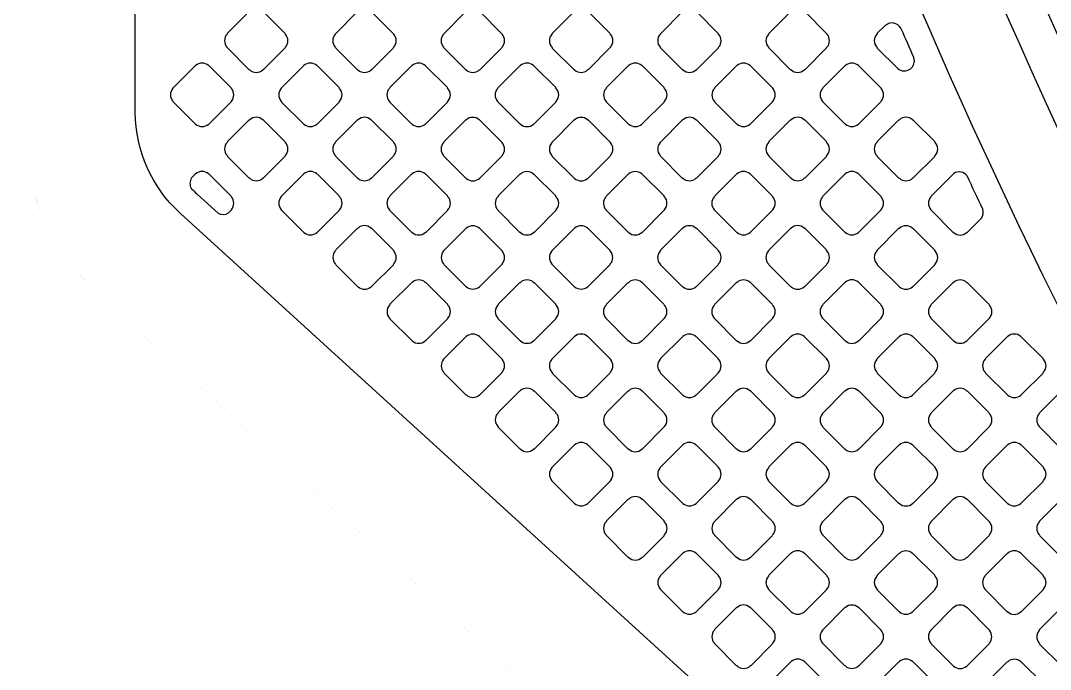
# Model space of a CAD drawing. Extents: x 3811 to 4077, y -444 to -307.
# Drawn here: x 3987.321 to 3989.37, y -383.311 to -382.021 of the extents above; entities that cross this region are included whole.
import ezdxf

# ---------------------------------------------------------------- set-up
doc = ezdxf.new("R2010")
doc.units = 0
doc.layers.add('gbr-dxf', color=7, linetype='Continuous')
doc.layers.add('gbr-outline-dxf', color=2, linetype='Continuous')

msp = doc.modelspace()

# ---------------------------------------------------------------- linework, layer by layer
at = {"layer": 'gbr-dxf', "linetype": 'Continuous'}
for points in [[(3993.6099, -386.9022), (3991.0686, -384.3609, -0.042133), (3991.0645, -384.356, -0.16673), (3988.6028, -377.1817, -0.014135)], [(3988.679, -377.1817, 0.166721), (3991.1243, -384.3089), (3993.665, -386.8495, -0.01212)], [(3993.4269, -387.1704), (3990.7866, -384.53, -0.042015), (3990.7825, -384.5252, -0.166954), (3988.2913, -377.2725, -0.014027)], [(3988.3675, -377.2741, 0.16691), (3990.8424, -384.478), (3993.4788, -387.1145, -0.019676)], [(3993.7833, -386.6367), (3991.2677, -384.1211, -0.042856), (3991.2635, -384.1162, -0.165958), (3988.952, -377.3438, -0.01087)], [(3989.0282, -377.3452, 0.165913), (3991.3235, -384.0691), (3993.8351, -386.5808, -0.019676)], [(3993.9448, -386.3878), (3991.3972, -383.8402, -0.041025), (3991.3892, -383.8307, -0.164875), (3989.2299, -377.4605, -0.009972)], [(3988.1417, -377.5333, 0.012838), (3988.1709, -378.1463, -0.017977), (3988.171, -378.148, 0.148382), (3990.668, -384.6266), (3990.6683, -384.627, 0.019899), (3990.6785, -384.6381, -0.01365), (3990.6793, -384.639), (3990.8889, -384.8486, -0.018805), (3990.8901, -384.8498, 0.111695), (3990.9927, -384.9145, -0.017124), (3990.9942, -384.9151, -0.221605), (3991.1157, -385.0364, -0.020682), (3991.1164, -385.0382, 0.111689), (3991.1812, -385.1408, -0.023293), (3991.1826, -385.1424), (3991.8784, -385.8383, -0.012841)], [(3991.5423, -385.9589), (3990.5294, -385.0365, -0.031164), (3990.5271, -385.0344), (3990.1916, -384.7288, -0.044523), (3990.1883, -384.7258), (3989.2888, -383.9066, -0.035323), (3989.2862, -383.9042), (3987.639, -382.4041, -0.015038), (3987.638, -382.4032, -0.209951), (3987.5494, -382.204, -0.013835), (3987.5494, -382.2029), (3987.5494, -382.1692, -0.022988), (3987.5494, -382.167), (3987.5494, -381.3079, -0.016316), (3987.5494, -381.3064, -0.01633), (3987.5494, -381.3049), (3987.5494, -380.4458, -0.016316)]]:
    msp.add_lwpolyline(points, format="xyb", dxfattribs=at)
for points in [[(3987.7318, -382.0736, -0.092052), (3987.7328, -382.0751), (3987.7756, -382.118, -0.08752), (3987.7771, -382.1189, 0.378747), (3987.803, -382.1189, -0.09601), (3987.8047, -382.1179), (3987.8472, -382.0754, -0.095916), (3987.8482, -382.0737, 0.379422), (3987.8482, -382.0478, -0.104392), (3987.8471, -382.046), (3987.8046, -382.0034, -0.092233), (3987.803, -382.0024, 0.379731), (3987.777, -382.0024, -0.096458), (3987.7754, -382.0034), (3987.7328, -382.046, -0.096627), (3987.7319, -382.0476, 0.3795)], [(3987.9474, -382.0737, -0.100082), (3987.9484, -382.0754), (3987.9909, -382.1179, -0.095895), (3987.9925, -382.1189, 0.378747), (3988.0185, -382.1189, -0.09601), (3988.0201, -382.1179), (3988.0626, -382.0754, -0.096227), (3988.0636, -382.0737, 0.379422), (3988.0636, -382.0478, -0.096458), (3988.0626, -382.0461), (3988.0202, -382.0037, -0.100499), (3988.0184, -382.0026, 0.379731), (3987.9925, -382.0026, -0.096458), (3987.9908, -382.0036), (3987.9484, -382.0461, -0.096627), (3987.9474, -382.0477, 0.3795)], [(3988.1628, -382.0477, 0.378939), (3988.1628, -382.0737, -0.103999), (3988.1638, -382.0755), (3988.2063, -382.1179, -0.099849), (3988.208, -382.1189, 0.378664), (3988.2339, -382.1189, -0.095862), (3988.2355, -382.118), (3988.2782, -382.0753, -0.096036), (3988.2792, -382.0736, 0.37829), (3988.2792, -382.0477, -0.091854), (3988.2783, -382.0462), (3988.2356, -382.0035, -0.095796), (3988.2339, -382.0025, 0.379116), (3988.208, -382.0025, -0.096462), (3988.2063, -382.0035), (3988.1637, -382.0461, -0.096539)], [(3988.3783, -382.0737, -0.096031), (3988.3792, -382.0753), (3988.4218, -382.1179, -0.107116), (3988.4237, -382.1189, 0.378338), (3988.4496, -382.1189, -0.095862), (3988.4512, -382.1179), (3988.4939, -382.0752, -0.095895), (3988.4949, -382.0736, 0.37851), (3988.4949, -382.0477, -0.099971), (3988.4939, -382.046), (3988.4513, -382.0035, -0.103973), (3988.4495, -382.0024, 0.378825), (3988.4236, -382.0024, -0.096355), (3988.422, -382.0034), (3988.3792, -382.0461, -0.096195), (3988.3783, -382.0478, 0.378532)], [(3988.5939, -382.0477, 0.378809), (3988.5939, -382.0737, -0.083636), (3988.5948, -382.0751), (3988.6376, -382.1179, -0.096539), (3988.6392, -382.1188, 0.379201), (3988.6652, -382.1188, -0.095956), (3988.6668, -382.1178), (3988.7093, -382.0754, -0.096332), (3988.7103, -382.0737, 0.379423), (3988.7103, -382.0478, -0.095866), (3988.7094, -382.0461), (3988.6667, -382.0035, -0.099539), (3988.665, -382.0025, 0.378472), (3988.6391, -382.0025, -0.096462), (3988.6375, -382.0035), (3988.5949, -382.0461, -0.095987)], [(3988.8094, -382.0478, 0.37947), (3988.8094, -382.0738, -0.088014), (3988.8103, -382.0752), (3988.8529, -382.1178, -0.100824), (3988.8546, -382.1188, 0.37981), (3988.8806, -382.1188, -0.095973), (3988.8822, -382.1178), (3988.9248, -382.0752, -0.096332), (3988.9258, -382.0736, 0.379308), (3988.9258, -382.0476, -0.092052), (3988.9249, -382.0461), (3988.8823, -382.0035, -0.096527), (3988.8806, -382.0025, 0.379), (3988.8547, -382.0025, -0.095968), (3988.8531, -382.0034), (3988.8104, -382.0462, -0.096527)], [(3989.025, -382.0476, 0.379347), (3989.025, -382.0736, -0.104392), (3989.026, -382.0754), (3989.0669, -382.1162, 0.759119), (3989.0986, -382.0941, -0.001305), (3989.0744, -382.0384, -0.085082), (3989.0726, -382.036, 0.489791), (3989.0425, -382.0303, -0.080634), (3989.0401, -382.0318), (3989.0259, -382.046, -0.095895)], [(3987.6242, -382.1553, 0.379249), (3987.6242, -382.1813, -0.104392), (3987.6252, -382.183), (3987.6677, -382.2255, -0.100151), (3987.6694, -382.2265, 0.379451), (3987.6954, -382.2266, -0.09601), (3987.697, -382.2256), (3987.7396, -382.183, -0.095895), (3987.7405, -382.1814, 0.379201), (3987.7405, -382.1555, -0.104175), (3987.7395, -382.1537), (3987.6971, -382.1113, -0.108174), (3987.6952, -382.1102, 0.3795), (3987.6693, -382.1102, -0.096614), (3987.6676, -382.1112), (3987.6251, -382.1537, -0.096195)], [(3987.8397, -382.1814, -0.095862), (3987.8406, -382.183), (3987.8833, -382.2256, -0.091916), (3987.8848, -382.2266, 0.379422), (3987.9108, -382.2265, -0.095956), (3987.9124, -382.2256), (3987.9549, -382.1831, -0.096332), (3987.9559, -382.1814, 0.379308), (3987.9559, -382.1555, -0.100076), (3987.9549, -382.1538), (3987.9125, -382.1114, -0.10417), (3987.9107, -382.1103, 0.37947), (3987.8848, -382.1103, -0.096458), (3987.8831, -382.1113), (3987.8407, -382.1538, -0.096627), (3987.8397, -382.1554, 0.379357)], [(3988.055, -382.1555, 0.37919), (3988.055, -382.1815, -0.08798), (3988.0559, -382.1829), (3988.0986, -382.2256, -0.100525), (3988.1003, -382.2266, 0.379125), (3988.1262, -382.2266, -0.096323), (3988.1279, -382.2256), (3988.1704, -382.1831, -0.095895), (3988.1714, -382.1814, 0.378431), (3988.1714, -382.1555, -0.091854), (3988.1705, -382.154), (3988.1278, -382.1113, -0.095895), (3988.1261, -382.1103, 0.379116), (3988.1002, -382.1103, -0.096614), (3988.0985, -382.1113), (3988.056, -382.1539, -0.096195)], [(3988.2704, -382.1556, 0.378856), (3988.2704, -382.1815, -0.091476), (3988.2714, -382.183), (3988.3141, -382.2257, -0.103673), (3988.3158, -382.2267, 0.378774), (3988.3418, -382.2267, -0.095866), (3988.3434, -382.2258), (3988.3861, -382.1831, -0.096036), (3988.3871, -382.1814, 0.379034), (3988.387, -382.1555, -0.088442), (3988.3861, -382.154), (3988.3433, -382.1112, -0.092898), (3988.3417, -382.1103, 0.379106), (3988.3158, -382.1102, -0.096528), (3988.3141, -382.1112), (3988.2714, -382.1539, -0.096195)], [(3988.4861, -382.1556, 0.379163), (3988.4861, -382.1815, -0.096625), (3988.4871, -382.1832), (3988.5295, -382.2256, -0.107961), (3988.5314, -382.2266, 0.37981), (3988.5574, -382.2266, -0.095956), (3988.559, -382.2257), (3988.6016, -382.183, -0.096332), (3988.6026, -382.1814, 0.379423), (3988.6026, -382.1555, -0.099643), (3988.6016, -382.1537), (3988.5591, -382.1112, -0.103673), (3988.5573, -382.1102, 0.378412), (3988.5314, -382.1102, -0.095487), (3988.5298, -382.1112), (3988.4871, -382.1539, -0.095987)], [(3988.7017, -382.1815, -0.083317), (3988.7026, -382.1829), (3988.7453, -382.2255, -0.096111), (3988.7469, -382.2265, 0.37981), (3988.7729, -382.2265, -0.095956), (3988.7745, -382.2255), (3988.817, -382.183, -0.096332), (3988.818, -382.1814, 0.37981), (3988.818, -382.1554, -0.096625), (3988.817, -382.1538), (3988.7746, -382.1113, -0.100151), (3988.7728, -382.1103, 0.379731), (3988.7469, -382.1103, -0.096458), (3988.7452, -382.1113), (3988.7027, -382.1538, -0.096627), (3988.7017, -382.1555, 0.379731)], [(3988.9171, -382.1814, -0.087715), (3988.918, -382.1829), (3988.9606, -382.2256, -0.100463), (3988.9624, -382.2266, 0.378309), (3988.9883, -382.2266, -0.096031), (3988.9899, -382.2256), (3989.0326, -382.1829, -0.095987), (3989.0336, -382.1813, 0.379109), (3989.0335, -382.1553, -0.092523), (3989.0326, -382.1537), (3988.99, -382.1112, -0.096111), (3988.9884, -382.1102, 0.379731), (3988.9624, -382.1102, -0.096458), (3988.9607, -382.1112), (3988.9181, -382.1538, -0.096857), (3988.9171, -382.1555, 0.379471)], [(3987.732, -382.2891, -0.100588), (3987.733, -382.2908), (3987.7755, -382.3333, -0.095895), (3987.7771, -382.3343, 0.378747), (3987.803, -382.3343, -0.09601), (3987.8047, -382.3333), (3987.8472, -382.2908, -0.096227), (3987.8482, -382.2891, 0.379422), (3987.8482, -382.2632, -0.108195), (3987.8471, -382.2613), (3987.8048, -382.2189, -0.096423), (3987.8031, -382.218, 0.379731), (3987.7771, -382.218, -0.096458), (3987.7755, -382.2189), (3987.733, -382.2615, -0.096423), (3987.732, -382.2631, 0.3795)], [(3987.9474, -382.2891, -0.096475), (3987.9484, -382.2907), (3987.991, -382.3333, -0.092959), (3987.9925, -382.3343, 0.379057), (3988.0185, -382.3343, -0.095883), (3988.0201, -382.3333), (3988.0627, -382.2908, -0.096092), (3988.0636, -382.2891, 0.378884), (3988.0636, -382.2632, -0.100625), (3988.0626, -382.2615), (3988.0202, -382.2191, -0.103868), (3988.0184, -382.218, 0.379778), (3987.9925, -382.218, -0.096458), (3987.9908, -382.219), (3987.9484, -382.2615, -0.096627), (3987.9474, -382.2631, 0.379731)], [(3988.1628, -382.2891, -0.09937), (3988.1638, -382.2908), (3988.2065, -382.3335, -0.095987), (3988.2082, -382.3345, 0.378347), (3988.2341, -382.3345, -0.095487), (3988.2357, -382.3335), (3988.2782, -382.2909, -0.096195), (3988.2792, -382.2893, 0.379109), (3988.2792, -382.2634, -0.096953), (3988.2782, -382.2617), (3988.2356, -382.2191, -0.101196), (3988.2339, -382.2181, 0.379106), (3988.2079, -382.2181, -0.096377), (3988.2063, -382.219), (3988.1638, -382.2615, -0.096195), (3988.1628, -382.2632, 0.378316)], [(3988.3783, -382.2634, 0.378698), (3988.3783, -382.2893, -0.092061), (3988.3792, -382.2909), (3988.4218, -382.3335, -0.104246), (3988.4236, -382.3345, 0.378952), (3988.4495, -382.3345, -0.095866), (3988.4512, -382.3335), (3988.4938, -382.2909, -0.096227), (3988.4948, -382.2892, 0.379035), (3988.4948, -382.2633, -0.087518), (3988.4939, -382.2618), (3988.4511, -382.219, -0.091416), (3988.4495, -382.218, 0.378412), (3988.4236, -382.2181, -0.096031), (3988.422, -382.219), (3988.3793, -382.2618, -0.096742)], [(3988.5939, -382.2893, -0.096625), (3988.5949, -382.2909), (3988.6372, -382.3333, -0.107961), (3988.6391, -382.3343, 0.37981), (3988.6651, -382.3343, -0.095956), (3988.6667, -382.3334), (3988.7093, -382.2907, -0.096332), (3988.7103, -382.2891, 0.37981), (3988.7103, -382.2631, -0.10047), (3988.7093, -382.2614), (3988.6669, -382.219, -0.10399), (3988.6651, -382.218, 0.379731), (3988.6392, -382.218, -0.096458), (3988.6375, -382.219), (3988.5949, -382.2617, -0.096627), (3988.5939, -382.2633, 0.379731)], [(3988.8094, -382.2891, -0.083792), (3988.8103, -382.2906), (3988.853, -382.3333, -0.096627), (3988.8546, -382.3342, 0.379415), (3988.8806, -382.3343, -0.096157), (3988.8822, -382.3333), (3988.9248, -382.2907, -0.095759), (3988.9257, -382.2891, 0.378836), (3988.9257, -382.2632, -0.096117), (3988.9248, -382.2615), (3988.8822, -382.219, -0.100073), (3988.8805, -382.218, 0.379249), (3988.8546, -382.218, -0.096723), (3988.8529, -382.219), (3988.8104, -382.2615, -0.096857), (3988.8094, -382.2632, 0.379731)], [(3989.0249, -382.2631, 0.379649), (3989.0249, -382.2891, -0.100902), (3989.0259, -382.2908), (3989.0685, -382.3334, -0.096627), (3989.0701, -382.3344, 0.37981), (3989.0961, -382.3344, -0.096625), (3989.0977, -382.3334), (3989.1403, -382.2908, -0.096332), (3989.1413, -382.2891, 0.37975), (3989.1413, -382.2632, -0.096225), (3989.1403, -382.2615), (3989.0977, -382.2189, -0.100093), (3989.096, -382.2179, 0.379208), (3989.0701, -382.2179, -0.096475), (3989.0684, -382.2189), (3989.0259, -382.2615, -0.096726)], [(3987.6612, -382.355, 0.016145), (3987.6713, -382.3648, -0.014422), (3987.6722, -382.3656), (3987.714, -382.4037, 0.273225), (3987.7349, -382.4031), (3987.7396, -382.3984, -0.095602), (3987.7405, -382.3968, 0.37904), (3987.7405, -382.3709, -0.095866), (3987.7396, -382.3692), (3987.697, -382.3267, -0.100217), (3987.6953, -382.3257, 0.37874), (3987.6694, -382.3257, -0.096259), (3987.6677, -382.3267), (3987.6613, -382.3332, 0.288)], [(3987.8397, -382.3708, 0.379249), (3987.8397, -382.3968, -0.104392), (3987.8407, -382.3986), (3987.8831, -382.4409, -0.100519), (3987.8848, -382.4419, 0.379057), (3987.9108, -382.442, -0.096031), (3987.9124, -382.441), (3987.955, -382.3985, -0.096206), (3987.9559, -382.3968, 0.378387), (3987.956, -382.3709, -0.103784), (3987.9549, -382.3691), (3987.9126, -382.3268, -0.10739), (3987.9107, -382.3257, 0.379116), (3987.8848, -382.3257, -0.096614), (3987.8831, -382.3267), (3987.8407, -382.3692, -0.096195)], [(3988.055, -382.3968, -0.082742), (3988.0559, -382.3982), (3988.0989, -382.4412, -0.095987), (3988.1005, -382.4422, 0.378472), (3988.1264, -382.4422, -0.096367), (3988.128, -382.4412), (3988.1706, -382.3986, -0.096206), (3988.1716, -382.397, 0.37875), (3988.1716, -382.3711, -0.096259), (3988.1706, -382.3694), (3988.1279, -382.3267, -0.100215), (3988.1262, -382.3257, 0.378604), (3988.1002, -382.3257, -0.096507), (3988.0986, -382.3267), (3988.056, -382.3693, -0.096195), (3988.055, -382.3709, 0.378316)], [(3988.2706, -382.3711, 0.379082), (3988.2706, -382.3971, -0.088442), (3988.2715, -382.3986), (3988.3142, -382.4412, -0.100151), (3988.3159, -382.4422, 0.379308), (3988.3418, -382.4422, -0.09601), (3988.3435, -382.4412), (3988.386, -382.3987, -0.096227), (3988.387, -382.397, 0.379035), (3988.387, -382.3711, -0.092061), (3988.386, -382.3695), (3988.3434, -382.3269, -0.095997), (3988.3417, -382.3259, 0.378472), (3988.3158, -382.3259, -0.096355), (3988.3142, -382.3269), (3988.2716, -382.3695, -0.095987)], [(3988.486, -382.3712, 0.379249), (3988.4861, -382.3971, -0.092348), (3988.487, -382.3987), (3988.5295, -382.4411, -0.10399), (3988.5313, -382.4422, 0.379451), (3988.5572, -382.4422, -0.096157), (3988.5589, -382.4412), (3988.6015, -382.3985, -0.095796), (3988.6025, -382.3969, 0.379201), (3988.6025, -382.371, -0.088014), (3988.6016, -382.3695), (3988.5589, -382.3268, -0.092289), (3988.5573, -382.3258, 0.3795), (3988.5314, -382.3258, -0.096614), (3988.5297, -382.3268), (3988.487, -382.3695, -0.096195)], [(3988.7016, -382.397, -0.09572), (3988.7025, -382.3986), (3988.745, -382.4411, -0.107905), (3988.7469, -382.4421, 0.379068), (3988.7728, -382.4421, -0.096265), (3988.7744, -382.4411), (3988.8171, -382.3985, -0.09662), (3988.818, -382.3968, 0.379594), (3988.818, -382.3709, -0.101328), (3988.817, -382.3691), (3988.7746, -382.3267, -0.104691), (3988.7728, -382.3257, 0.379731), (3988.7469, -382.3257, -0.096723), (3988.7452, -382.3267), (3988.7026, -382.3694, -0.096857), (3988.7016, -382.371, 0.379762)], [(3988.9171, -382.3709, 0.378741), (3988.9171, -382.3969, -0.083548), (3988.918, -382.3983), (3988.9608, -382.4411, -0.096328), (3988.9625, -382.4421, 0.379191), (3988.9884, -382.4421, -0.096117), (3988.99, -382.4411), (3989.0326, -382.3985, -0.095796), (3989.0335, -382.3969, 0.37889), (3989.0335, -382.371, -0.096117), (3989.0326, -382.3693), (3988.9899, -382.3267, -0.099849), (3988.9882, -382.3257, 0.37909), (3988.9623, -382.3257, -0.096259), (3988.9607, -382.3267), (3988.9181, -382.3693, -0.096509)], [(3989.1327, -382.3709, 0.37947), (3989.1327, -382.3969, -0.100399), (3989.1337, -382.3986), (3989.1763, -382.4412, -0.096627), (3989.1779, -382.4422, 0.37981), (3989.2039, -382.4422, -0.096625), (3989.2055, -382.4412), (3989.2327, -382.414, 0.245029), (3989.2358, -382.3956, -0.001552), (3989.2049, -382.3296, 0.37451), (3989.1782, -382.3247), (3989.1337, -382.3693, -0.096527)], [(3987.9474, -382.4786, 0.378856), (3987.9474, -382.5045, -0.099971), (3987.9484, -382.5062), (3987.9911, -382.5489, -0.095895), (3987.9927, -382.5499, 0.378774), (3988.0187, -382.5499, -0.095862), (3988.0203, -382.549), (3988.0629, -382.5064, -0.095686), (3988.0638, -382.5047, 0.379034), (3988.0638, -382.4788, -0.108952), (3988.0627, -382.4769), (3988.0202, -382.4344, -0.097129), (3988.0185, -382.4334, 0.379106), (3987.9926, -382.4333, -0.096528), (3987.9909, -382.4343), (3987.9483, -382.4769, -0.096509)], [(3988.163, -382.4788, 0.378655), (3988.163, -382.5047, -0.095968), (3988.164, -382.5063), (3988.2066, -382.549, -0.092398), (3988.2082, -382.5499, 0.379422), (3988.2341, -382.5499, -0.095973), (3988.2358, -382.5489), (3988.2783, -382.5064, -0.096332), (3988.2792, -382.5048, 0.379423), (3988.2793, -382.4788, -0.099643), (3988.2783, -382.4771), (3988.2358, -382.4346, -0.103397), (3988.234, -382.4336, 0.378472), (3988.2081, -382.4336, -0.095968), (3988.2065, -382.4346), (3988.164, -382.4771, -0.096195)], [(3988.3783, -382.4789, 0.379249), (3988.3784, -382.5048, -0.087784), (3988.3793, -382.5063), (3988.4219, -382.5489, -0.100151), (3988.4236, -382.5499, 0.37981), (3988.4495, -382.5499, -0.095956), (3988.4512, -382.5489), (3988.4937, -382.5064, -0.096332), (3988.4947, -382.5047, 0.379451), (3988.4947, -382.4788, -0.09221), (3988.4937, -382.4772), (3988.4511, -382.4346, -0.096539), (3988.4495, -382.4336, 0.378939), (3988.4235, -382.4336, -0.096614), (3988.4219, -382.4346), (3988.3793, -382.4772, -0.096195)], [(3988.5937, -382.5048, -0.091558), (3988.5947, -382.5064), (3988.6373, -382.5489, -0.104246), (3988.6391, -382.5499, 0.378837), (3988.665, -382.55, -0.095862), (3988.6666, -382.549), (3988.7093, -382.5063, -0.096206), (3988.7103, -382.5046, 0.378553), (3988.7103, -382.4787, -0.087715), (3988.7094, -382.4773), (3988.6666, -382.4345, -0.092398), (3988.665, -382.4335, 0.37947), (3988.639, -382.4335, -0.096723), (3988.6374, -382.4345), (3988.5947, -382.4772, -0.096857), (3988.5938, -382.4788, 0.379762)], [(3988.8093, -382.4788, 0.379163), (3988.8093, -382.5047, -0.096625), (3988.8103, -382.5064), (3988.8527, -382.5488, -0.107961), (3988.8546, -382.5499, 0.379308), (3988.8806, -382.5499, -0.09601), (3988.8822, -382.5489), (3988.9249, -382.5062, -0.096227), (3988.9258, -382.5046, 0.379191), (3988.9258, -382.4787, -0.100588), (3988.9248, -382.4769), (3988.8823, -382.4345, -0.103923), (3988.8806, -382.4334, 0.379058), (3988.8546, -382.4334, -0.096614), (3988.853, -382.4344), (3988.8103, -382.4771, -0.095987)], [(3989.025, -382.5046, -0.096625), (3989.026, -382.5062), (3989.0687, -382.5489, -0.092233), (3989.0702, -382.5499, 0.37981), (3989.0962, -382.5499, -0.095956), (3989.0978, -382.5489), (3989.1403, -382.5064, -0.096332), (3989.1413, -382.5048, 0.37981), (3989.1413, -382.4788, -0.10047), (3989.1403, -382.4771), (3989.0978, -382.4346, -0.10399), (3989.096, -382.4336, 0.379731), (3989.0701, -382.4336, -0.096458), (3989.0684, -382.4345), (3989.026, -382.477, -0.096627), (3989.025, -382.4786, 0.379731)], [(3988.0552, -382.5865, 0.379082), (3988.0553, -382.6125, -0.092523), (3988.0562, -382.6141), (3988.0987, -382.6565, -0.10399), (3988.1005, -382.6576, 0.379308), (3988.1264, -382.6576, -0.09601), (3988.1281, -382.6566), (3988.1706, -382.6141, -0.096227), (3988.1716, -382.6124, 0.379035), (3988.1716, -382.5865, -0.099971), (3988.1706, -382.5848), (3988.1281, -382.5423, -0.104102), (3988.1264, -382.5413, 0.378472), (3988.1004, -382.5413, -0.096355), (3988.0988, -382.5423), (3988.0562, -382.5849, -0.095987)], [(3988.2707, -382.6125, -0.083792), (3988.2715, -382.6139), (3988.3142, -382.6566, -0.096627), (3988.3159, -382.6576, 0.37981), (3988.3418, -382.6576, -0.096625), (3988.3435, -382.6566), (3988.386, -382.6141, -0.096332), (3988.387, -382.6124, 0.37981), (3988.387, -382.5865, -0.096625), (3988.386, -382.5848), (3988.3435, -382.5424, -0.100151), (3988.3418, -382.5414, 0.379731), (3988.3158, -382.5414, -0.096458), (3988.3142, -382.5423), (3988.2716, -382.5849, -0.096857), (3988.2707, -382.5865, 0.379731)], [(3988.486, -382.6125, -0.087916), (3988.487, -382.614), (3988.5297, -382.6567, -0.100073), (3988.5314, -382.6577, 0.379041), (3988.5573, -382.6577, -0.095612), (3988.5589, -382.6567), (3988.6015, -382.6141, -0.095895), (3988.6025, -382.6125, 0.379163), (3988.6024, -382.5866, -0.092701), (3988.6015, -382.585), (3988.5588, -382.5423, -0.096627), (3988.5572, -382.5414, 0.379731), (3988.5312, -382.5414, -0.096723), (3988.5296, -382.5423), (3988.487, -382.5849, -0.096857), (3988.4861, -382.5865, 0.3795)], [(3988.7015, -382.5866, 0.378884), (3988.7015, -382.6125, -0.092162), (3988.7024, -382.6141), (3988.745, -382.6567, -0.103923), (3988.7468, -382.6577, 0.379201), (3988.7728, -382.6577, -0.096625), (3988.7744, -382.6567), (3988.817, -382.6141, -0.096111), (3988.818, -382.6124, 0.37981), (3988.818, -382.5865, -0.088014), (3988.8171, -382.585), (3988.7743, -382.5422, -0.092289), (3988.7728, -382.5413, 0.379463), (3988.7468, -382.5413, -0.096259), (3988.7452, -382.5423), (3988.7025, -382.585, -0.096509)], [(3988.9171, -382.6125, -0.096625), (3988.9181, -382.6141), (3988.9606, -382.6566, -0.107961), (3988.9624, -382.6577, 0.37981), (3988.9884, -382.6577, -0.095956), (3988.99, -382.6567), (3989.0327, -382.6141, -0.096332), (3989.0336, -382.6124, 0.37981), (3989.0336, -382.5865, -0.10047), (3989.0326, -382.5848), (3988.9902, -382.5423, -0.10399), (3988.9884, -382.5412, 0.379731), (3988.9624, -382.5412, -0.096458), (3988.9607, -382.5422), (3988.9181, -382.5849, -0.096627), (3988.9171, -382.5865, 0.379731)], [(3989.1328, -382.6124, -0.096625), (3989.1338, -382.6141), (3989.1764, -382.6566, -0.092233), (3989.1779, -382.6576, 0.37981), (3989.2039, -382.6576, -0.095956), (3989.2055, -382.6566), (3989.248, -382.6141, -0.096111), (3989.249, -382.6125, 0.37981), (3989.249, -382.5865, -0.100399), (3989.248, -382.5848), (3989.2056, -382.5424, -0.10437), (3989.2038, -382.5414, 0.379731), (3989.1779, -382.5414, -0.096458), (3989.1762, -382.5424), (3989.1338, -382.5848, -0.096627), (3989.1328, -382.5864, 0.379731)], [(3988.163, -382.6942, 0.379249), (3988.163, -382.7201, -0.104392), (3988.1641, -382.7219), (3988.2064, -382.7643, -0.100151), (3988.2082, -382.7653, 0.379308), (3988.2341, -382.7653, -0.09601), (3988.2357, -382.7643), (3988.2783, -382.7218, -0.096227), (3988.2793, -382.7201, 0.379422), (3988.2792, -382.6942, -0.104293), (3988.2782, -382.6924), (3988.236, -382.6501, -0.108174), (3988.2341, -382.6491, 0.3795), (3988.2081, -382.6491, -0.096614), (3988.2065, -382.65), (3988.164, -382.6925, -0.096195)], [(3988.3783, -382.6942, 0.378939), (3988.3783, -382.7202, -0.083636), (3988.3792, -382.7216), (3988.4221, -382.7644, -0.095895), (3988.4237, -382.7654, 0.379041), (3988.4496, -382.7654, -0.095612), (3988.4513, -382.7644), (3988.4938, -382.7218, -0.095759), (3988.4948, -382.7202, 0.378693), (3988.4948, -382.6943, -0.095968), (3988.4938, -382.6926), (3988.4512, -382.65, -0.100093), (3988.4495, -382.649, 0.379112), (3988.4235, -382.649, -0.096614), (3988.4219, -382.65), (3988.3793, -382.6926, -0.095895)], [(3988.5938, -382.6943, 0.378741), (3988.5938, -382.7202, -0.087946), (3988.5947, -382.7217), (3988.6374, -382.7644, -0.100093), (3988.6391, -382.7654, 0.379422), (3988.6651, -382.7654, -0.096625), (3988.6667, -382.7644), (3988.7092, -382.7219, -0.096111), (3988.7102, -382.7203, 0.37981), (3988.7102, -382.6943, -0.09253), (3988.7092, -382.6927), (3988.6666, -382.6501, -0.096627), (3988.665, -382.6491, 0.379463), (3988.639, -382.6491, -0.096265), (3988.6374, -382.6501), (3988.5948, -382.6927, -0.096509)], [(3988.8093, -382.7203, -0.092348), (3988.8102, -382.7219), (3988.8528, -382.7645, -0.10399), (3988.8546, -382.7655, 0.379308), (3988.8806, -382.7655, -0.09601), (3988.8822, -382.7646), (3988.9249, -382.7219, -0.096227), (3988.9258, -382.7202, 0.379191), (3988.9258, -382.6943, -0.087916), (3988.9249, -382.6928), (3988.8821, -382.65, -0.092187), (3988.8805, -382.649, 0.379249), (3988.8546, -382.6491, -0.096458), (3988.8529, -382.65), (3988.8103, -382.6927, -0.096627), (3988.8093, -382.6943, 0.379731)], [(3989.025, -382.7202, -0.108153), (3989.026, -382.7221), (3989.0683, -382.7644, -0.104311), (3989.0701, -382.7654, 0.37981), (3989.0961, -382.7654, -0.096625), (3989.0977, -382.7644), (3989.1403, -382.7218, -0.096332), (3989.1413, -382.7202, 0.37981), (3989.1413, -382.6942, -0.104392), (3989.1403, -382.6924), (3989.098, -382.6501, -0.107961), (3989.0962, -382.6491, 0.379731), (3989.0702, -382.6491, -0.096458), (3989.0685, -382.6501), (3989.026, -382.6926, -0.096627), (3989.025, -382.6943, 0.379731)], [(3989.2404, -382.7201, -0.087916), (3989.2414, -382.7216), (3989.2843, -382.7646, -0.083081), (3989.2857, -382.7655, 0.37889), (3989.3117, -382.7655, -0.09601), (3989.3133, -382.7645), (3989.3559, -382.7219, -0.095895), (3989.3569, -382.7202, 0.379201), (3989.3569, -382.6943, -0.092348), (3989.3559, -382.6927), (3989.3132, -382.65, -0.096111), (3989.3116, -382.649, 0.379731), (3989.2856, -382.649, -0.096458), (3989.284, -382.65), (3989.2414, -382.6925, -0.096857), (3989.2405, -382.6942, 0.3795)], [(3988.2706, -382.8019, 0.379249), (3988.2707, -382.8279, -0.092348), (3988.2716, -382.8295), (3988.3142, -382.872, -0.10399), (3988.316, -382.8731, 0.379415), (3988.3419, -382.8731, -0.095612), (3988.3436, -382.8721), (3988.3861, -382.8296, -0.095895), (3988.3871, -382.8279, 0.379163), (3988.3871, -382.802, -0.100828), (3988.3861, -382.8002), (3988.3436, -382.7578, -0.104691), (3988.3418, -382.7568, 0.3795), (3988.3158, -382.7567, -0.096614), (3988.3142, -382.7577), (3988.2716, -382.8003, -0.096195)], [(3988.4861, -382.802, 0.378884), (3988.4861, -382.828, -0.083163), (3988.487, -382.8294), (3988.5298, -382.8721, -0.095895), (3988.5314, -382.8731, 0.379201), (3988.5574, -382.8731, -0.096625), (3988.559, -382.8721), (3988.6015, -382.8296, -0.096111), (3988.6025, -382.828, 0.37981), (3988.6025, -382.802, -0.096458), (3988.6015, -382.8003), (3988.559, -382.7579, -0.100824), (3988.5573, -382.7568, 0.379463), (3988.5313, -382.7568, -0.096259), (3988.5297, -382.7578), (3988.4871, -382.8004, -0.096509)], [(3988.7016, -382.8021, 0.37947), (3988.7016, -382.828, -0.087784), (3988.7025, -382.8295), (3988.7452, -382.8722, -0.100151), (3988.7469, -382.8732, 0.379308), (3988.7729, -382.8732, -0.09601), (3988.7745, -382.8723), (3988.817, -382.8297, -0.096227), (3988.818, -382.8281, 0.379422), (3988.818, -382.8021, -0.09253), (3988.817, -382.8005), (3988.7744, -382.7579, -0.096627), (3988.7727, -382.7569, 0.379357), (3988.7468, -382.7569, -0.095968), (3988.7451, -382.7578), (3988.7025, -382.8004, -0.096328)], [(3988.9171, -382.8022, 0.379249), (3988.9171, -382.8281, -0.092348), (3988.918, -382.8297), (3988.9605, -382.8722, -0.104311), (3988.9623, -382.8732, 0.37981), (3988.9883, -382.8732, -0.096625), (3988.9899, -382.8722), (3989.0325, -382.8296, -0.096111), (3989.0335, -382.828, 0.379308), (3989.0335, -382.802, -0.087715), (3989.0326, -382.8005), (3988.9899, -382.7578, -0.092126), (3988.9883, -382.7569, 0.379112), (3988.9624, -382.7569, -0.096614), (3988.9608, -382.7578), (3988.918, -382.8005, -0.096195)], [(3989.1327, -382.802, 0.379249), (3989.1327, -382.8279, -0.108195), (3989.1337, -382.8298), (3989.1761, -382.8722, -0.104691), (3989.1779, -382.8732, 0.37981), (3989.2039, -382.8732, -0.096625), (3989.2055, -382.8722), (3989.2482, -382.8296, -0.096332), (3989.2491, -382.828, 0.379308), (3989.2492, -382.802, -0.103956), (3989.2481, -382.8002), (3989.2057, -382.7578, -0.107982), (3989.2038, -382.7568, 0.379112), (3989.1779, -382.7568, -0.096614), (3989.1762, -382.7577), (3989.1336, -382.8003, -0.096539)], [(3989.3483, -382.802, 0.379116), (3989.3483, -382.828, -0.08798), (3989.3492, -382.8295), (3989.392, -382.8723, -0.083024), (3989.3934, -382.8732, 0.379201), (3989.4194, -382.8732, -0.095956), (3989.421, -382.8722), (3989.4479, -382.8452, 0.222628), (3989.4506, -382.8282, -0.001452), (3989.4194, -382.7678, -0.056924), (3989.4183, -382.7665, 0.470402), (3989.3883, -382.7617, -0.056286), (3989.3869, -382.7627), (3989.3492, -382.8004, -0.095895)], [(3988.3784, -382.9098, 0.378698), (3988.3785, -382.9357, -0.092052), (3988.3794, -382.9372), (3988.4219, -382.9798, -0.103973), (3988.4237, -382.9808, 0.379422), (3988.4497, -382.9808, -0.096625), (3988.4513, -382.9798), (3988.4938, -382.9373, -0.096111), (3988.4948, -382.9357, 0.37975), (3988.4948, -382.9097, -0.100575), (3988.4938, -382.908), (3988.4514, -382.8656, -0.104677), (3988.4496, -382.8645, 0.37888), (3988.4237, -382.8645, -0.095487), (3988.422, -382.8655), (3988.3794, -382.9081, -0.096195)], [(3988.5939, -382.9357, -0.083317), (3988.5948, -382.9371), (3988.6376, -382.9799, -0.096111), (3988.6392, -382.9809, 0.37981), (3988.6652, -382.9809, -0.095956), (3988.6668, -382.9799), (3988.7093, -382.9374, -0.096332), (3988.7103, -382.9358, 0.37981), (3988.7103, -382.9098, -0.096625), (3988.7093, -382.9082), (3988.6667, -382.8656, -0.100151), (3988.665, -382.8646, 0.379731), (3988.639, -382.8646, -0.096458), (3988.6374, -382.8656), (3988.5949, -382.9081, -0.096627), (3988.5939, -382.9097, 0.379731)], [(3988.8094, -382.9099, 0.379249), (3988.8094, -382.9358, -0.087784), (3988.8103, -382.9373), (3988.8529, -382.9799, -0.100151), (3988.8546, -382.9809, 0.379451), (3988.8806, -382.9809, -0.09601), (3988.8822, -382.9799), (3988.9247, -382.9374, -0.095895), (3988.9257, -382.9358, 0.379201), (3988.9257, -382.9098, -0.092348), (3988.9247, -382.9082), (3988.8822, -382.8657, -0.096627), (3988.8805, -382.8647, 0.3795), (3988.8546, -382.8647, -0.096614), (3988.8529, -382.8657), (3988.8103, -382.9082, -0.096195)], [(3989.0248, -382.9357, -0.103956), (3989.0259, -382.9375), (3989.0684, -382.9801, -0.100093), (3989.0701, -382.9811, 0.379191), (3989.0961, -382.9811, -0.096117), (3989.0977, -382.9801), (3989.1404, -382.9374, -0.095895), (3989.1413, -382.9358, 0.379201), (3989.1413, -382.9098, -0.092348), (3989.1404, -382.9083), (3989.0977, -382.8656, -0.096111), (3989.096, -382.8646, 0.379731), (3989.0701, -382.8646, -0.096458), (3989.0684, -382.8656), (3989.0258, -382.9081, -0.096627), (3989.0249, -382.9098, 0.379357)], [(3989.2405, -382.9358, -0.100399), (3989.2415, -382.9375), (3989.2839, -382.98, -0.096423), (3989.2856, -382.981, 0.37981), (3989.3115, -382.981, -0.095956), (3989.3132, -382.98), (3989.3559, -382.9373, -0.096332), (3989.3569, -382.9356, 0.37981), (3989.3569, -382.9097, -0.096625), (3989.3559, -382.908), (3989.3134, -382.8656, -0.100476), (3989.3117, -382.8645, 0.379731), (3989.2858, -382.8645, -0.096723), (3989.2841, -382.8655), (3989.2414, -382.9082, -0.096857), (3989.2405, -382.9098, 0.379731)], [(3988.4862, -383.0175, 0.37947), (3988.4862, -383.0434, -0.092348), (3988.4871, -383.045), (3988.5297, -383.0876, -0.10399), (3988.5315, -383.0886, 0.379308), (3988.5575, -383.0886, -0.09601), (3988.5591, -383.0876), (3988.6016, -383.0451, -0.096227), (3988.6026, -383.0435, 0.379422), (3988.6026, -383.0175, -0.100399), (3988.6016, -383.0158), (3988.5591, -382.9733, -0.104691), (3988.5573, -382.9723, 0.379357), (3988.5314, -382.9722, -0.095968), (3988.5297, -382.9732), (3988.4871, -383.0158, -0.096328)], [(3988.7017, -383.0435, -0.083317), (3988.7026, -383.0449), (3988.7453, -383.0876, -0.096627), (3988.7469, -383.0886, 0.37981), (3988.7729, -383.0886, -0.096625), (3988.7745, -383.0876), (3988.817, -383.0451, -0.096332), (3988.818, -383.0435, 0.37981), (3988.818, -383.0175, -0.096625), (3988.817, -383.0159), (3988.7746, -382.9734, -0.100151), (3988.7728, -382.9724, 0.379731), (3988.7469, -382.9724, -0.096458), (3988.7452, -382.9734), (3988.7027, -383.0159, -0.096627), (3988.7017, -383.0176, 0.379731)], [(3988.9171, -383.0435, -0.088014), (3988.918, -383.045), (3988.9607, -383.0877, -0.100824), (3988.9624, -383.0887, 0.37981), (3988.9884, -383.0887, -0.095973), (3988.99, -383.0877), (3989.0325, -383.0452, -0.096332), (3989.0335, -383.0436, 0.37981), (3989.0335, -383.0176, -0.092348), (3989.0326, -383.0161), (3988.9899, -382.9734, -0.096111), (3988.9882, -382.9724, 0.379731), (3988.9623, -382.9724, -0.096458), (3988.9606, -382.9734), (3988.9181, -383.0159, -0.096857), (3988.9171, -383.0176, 0.379731)], [(3989.1327, -383.0176, 0.37947), (3989.1327, -383.0436, -0.104293), (3989.1337, -383.0454), (3989.1761, -383.0877, -0.100499), (3989.1778, -383.0887, 0.379308), (3989.2037, -383.0888, -0.09601), (3989.2054, -383.0878), (3989.2481, -383.0451, -0.096227), (3989.249, -383.0435, 0.379422), (3989.249, -383.0175, -0.09253), (3989.2481, -383.016), (3989.2055, -382.9734, -0.096423), (3989.2038, -382.9724, 0.379357), (3989.1779, -382.9724, -0.096507), (3989.1763, -382.9734), (3989.1337, -383.016, -0.096527)], [(3989.3482, -383.0435, -0.10047), (3989.3492, -383.0452), (3989.3918, -383.0878, -0.096111), (3989.3934, -383.0888, 0.37981), (3989.4194, -383.0888, -0.095956), (3989.421, -383.0878), (3989.4637, -383.0451, -0.096332), (3989.4647, -383.0435, 0.37981), (3989.4647, -383.0175, -0.096625), (3989.4637, -383.0158), (3989.4211, -382.9732, -0.100151), (3989.4194, -382.9722, 0.379731), (3989.3934, -382.9722, -0.096458), (3989.3918, -382.9732), (3989.3491, -383.0159, -0.096627), (3989.3482, -383.0175, 0.379731)], [(3988.594, -383.1253, 0.379249), (3988.594, -383.1512, -0.092139), (3988.595, -383.1528), (3988.6374, -383.1953, -0.104264), (3988.6392, -383.1963, 0.379451), (3988.6652, -383.1963, -0.096117), (3988.6668, -383.1953), (3988.7094, -383.1528, -0.095895), (3988.7103, -383.1512, 0.379201), (3988.7103, -383.1252, -0.10047), (3988.7093, -383.1235), (3988.6669, -383.0811, -0.104311), (3988.6651, -383.0801, 0.3795), (3988.6392, -383.0801, -0.096614), (3988.6375, -383.0811), (3988.595, -383.1236, -0.096195)], [(3988.8094, -383.1512, -0.083548), (3988.8103, -383.1526), (3988.8531, -383.1955, -0.096328), (3988.8548, -383.1964, 0.379422), (3988.8807, -383.1964, -0.096625), (3988.8824, -383.1954), (3988.9248, -383.1529, -0.096332), (3988.9258, -383.1513, 0.379308), (3988.9258, -383.1254, -0.095968), (3988.9249, -383.1237), (3988.8822, -383.0811, -0.100093), (3988.8805, -383.0801, 0.37947), (3988.8546, -383.0801, -0.096723), (3988.8529, -383.0811), (3988.8104, -383.1236, -0.096627), (3988.8094, -383.1253, 0.379357)], [(3989.025, -383.1513, -0.100082), (3989.026, -383.153), (3989.0685, -383.1955, -0.095895), (3989.0701, -383.1965, 0.378747), (3989.096, -383.1965, -0.09601), (3989.0977, -383.1955), (3989.1402, -383.153, -0.096227), (3989.1412, -383.1513, 0.379422), (3989.1412, -383.1254, -0.096458), (3989.1402, -383.1237), (3989.0977, -383.0812, -0.100499), (3989.096, -383.0802, 0.379731), (3989.0701, -383.0802, -0.096458), (3989.0684, -383.0812), (3989.026, -383.1237, -0.096627), (3989.025, -383.1253, 0.3795)], [(3989.2403, -383.1254, 0.379249), (3989.2403, -383.1513, -0.096625), (3989.2413, -383.153), (3989.284, -383.1957, -0.092233), (3989.2856, -383.1966, 0.37981), (3989.3115, -383.1966, -0.095956), (3989.3132, -383.1956), (3989.3559, -383.1529, -0.096332), (3989.3569, -383.1513, 0.379308), (3989.3569, -383.1253, -0.083548), (3989.356, -383.1239), (3989.3131, -383.081, -0.087865), (3989.3116, -383.0801, 0.379112), (3989.2856, -383.0801, -0.096614), (3989.284, -383.081), (3989.2413, -383.1237, -0.096195)], [(3988.7017, -383.2589, -0.092348), (3988.7027, -383.2605), (3988.7452, -383.3031, -0.10399), (3988.747, -383.3041, 0.37981), (3988.773, -383.3041, -0.095956), (3988.7747, -383.3031), (3988.8171, -383.2606, -0.096332), (3988.8181, -383.259, 0.37981), (3988.8181, -383.233, -0.10047), (3988.8171, -383.2313), (3988.7746, -383.1888, -0.10399), (3988.7728, -383.1878, 0.379731), (3988.7469, -383.1878, -0.096458), (3988.7452, -383.1888), (3988.7027, -383.2313, -0.096627), (3988.7017, -383.233, 0.379731)], [(3988.9172, -383.2331, 0.37947), (3988.9172, -383.259, -0.083792), (3988.9181, -383.2605), (3988.9608, -383.3031, -0.096857), (3988.9624, -383.3041, 0.37981), (3988.9884, -383.3041, -0.095956), (3988.99, -383.3031), (3989.0325, -383.2606, -0.096332), (3989.0335, -383.259, 0.379308), (3989.0335, -383.2331, -0.095968), (3989.0326, -383.2314), (3988.9901, -383.1889, -0.10077), (3988.9883, -383.1879, 0.379), (3988.9624, -383.1879, -0.095968), (3988.9608, -383.1889), (3988.9182, -383.2314, -0.096527)], [(3989.1327, -383.233, 0.379249), (3989.1327, -383.259, -0.10047), (3989.1337, -383.2607), (3989.1763, -383.3033, -0.096111), (3989.1779, -383.3043, 0.37981), (3989.2039, -383.3043, -0.095956), (3989.2055, -383.3033), (3989.248, -383.2608, -0.096332), (3989.249, -383.2591, 0.379308), (3989.249, -383.2332, -0.095968), (3989.2481, -383.2316), (3989.2054, -383.1889, -0.100093), (3989.2037, -383.1879, 0.379112), (3989.1778, -383.1879, -0.096614), (3989.1761, -383.1889), (3989.1336, -383.2314, -0.096195)], [(3989.3482, -383.2591, -0.096458), (3989.3491, -383.2608), (3989.3917, -383.3034, -0.092289), (3989.3933, -383.3043, 0.37981), (3989.4192, -383.3043, -0.096625), (3989.4209, -383.3033), (3989.4636, -383.2606, -0.096111), (3989.4646, -383.259, 0.37981), (3989.4646, -383.233, -0.083792), (3989.4637, -383.2316), (3989.4209, -383.1888, -0.088207), (3989.4194, -383.1879, 0.379731), (3989.3934, -383.1879, -0.096723), (3989.3918, -383.1889), (3989.3491, -383.2315, -0.096857), (3989.3482, -383.2332, 0.379731)], [(3988.8095, -383.3667, -0.092052), (3988.8105, -383.3683), (3988.853, -383.4108, -0.103923), (3988.8548, -383.4118, 0.378747), (3988.8807, -383.4118, -0.09601), (3988.8823, -383.4109), (3988.9249, -383.3683, -0.096227), (3988.9258, -383.3667, 0.379422), (3988.9258, -383.3407, -0.100399), (3988.9248, -383.339), (3988.8825, -383.2966, -0.10437), (3988.8807, -383.2956, 0.379731), (3988.8547, -383.2956, -0.096458), (3988.853, -383.2966), (3988.8105, -383.3391, -0.096627), (3988.8095, -383.3408, 0.3795)], [(3989.025, -383.3667, -0.096723), (3989.026, -383.3683), (3989.0687, -383.411, -0.092898), (3989.0702, -383.412, 0.37981), (3989.0962, -383.412, -0.095956), (3989.0978, -383.411), (3989.1403, -383.3685, -0.096332), (3989.1413, -383.3668, 0.37981), (3989.1413, -383.3409, -0.10047), (3989.1403, -383.3392), (3989.0978, -383.2967, -0.10399), (3989.096, -383.2956, 0.379731), (3989.0701, -383.2956, -0.096458), (3989.0684, -383.2966), (3989.026, -383.3391, -0.096627), (3989.025, -383.3407, 0.379731)], [(3989.2405, -383.3668, -0.09253), (3989.2414, -383.3684), (3989.2841, -383.4111, -0.088207), (3989.2856, -383.412, 0.37981), (3989.3115, -383.412, -0.096625), (3989.3132, -383.411), (3989.3558, -383.3684, -0.096111), (3989.3568, -383.3668, 0.37981), (3989.3568, -383.3408, -0.088014), (3989.3558, -383.3393), (3989.3132, -383.2967, -0.092289), (3989.3116, -383.2957, 0.379731), (3989.2856, -383.2957, -0.096723), (3989.284, -383.2967), (3989.2414, -383.3392, -0.096857), (3989.2405, -383.3409, 0.379731)]]:
    msp.add_lwpolyline(points, format="xyb", close=True, dxfattribs=at)
at = {"layer": 'gbr-outline-dxf', "linetype": 'Continuous', "const_width": 0.000025}
msp.add_lwpolyline([(4007.3211, -395.4902), (4007.3211, -388.1086, 0.211094), (4007.1577, -387.7389), (4001.4844, -382.5726, -0.211095), (4001.3211, -382.2029), (4001.3211, -374.2998, 0.414217), (4000.8211, -373.7998), (3987.8211, -373.7998, 0.414217), (3987.3211, -374.2998), (3987.3211, -382.2029, 0.211094), (3987.4844, -382.5726), (3993.1577, -387.7389, -0.211095), (3993.3211, -388.1086), (3993.3211, -396.8664, 0.414217), (3993.8211, -397.3664), (3998.8211, -397.3664, 0.414217), (3999.3211, -396.8664), (3999.3211, -396.4902, -0.414217), (3999.8211, -395.9902), (4006.8211, -395.9902, 0.414217)], format="xyb", close=True, dxfattribs=at)

doc.saveas('drawing.dxf')
